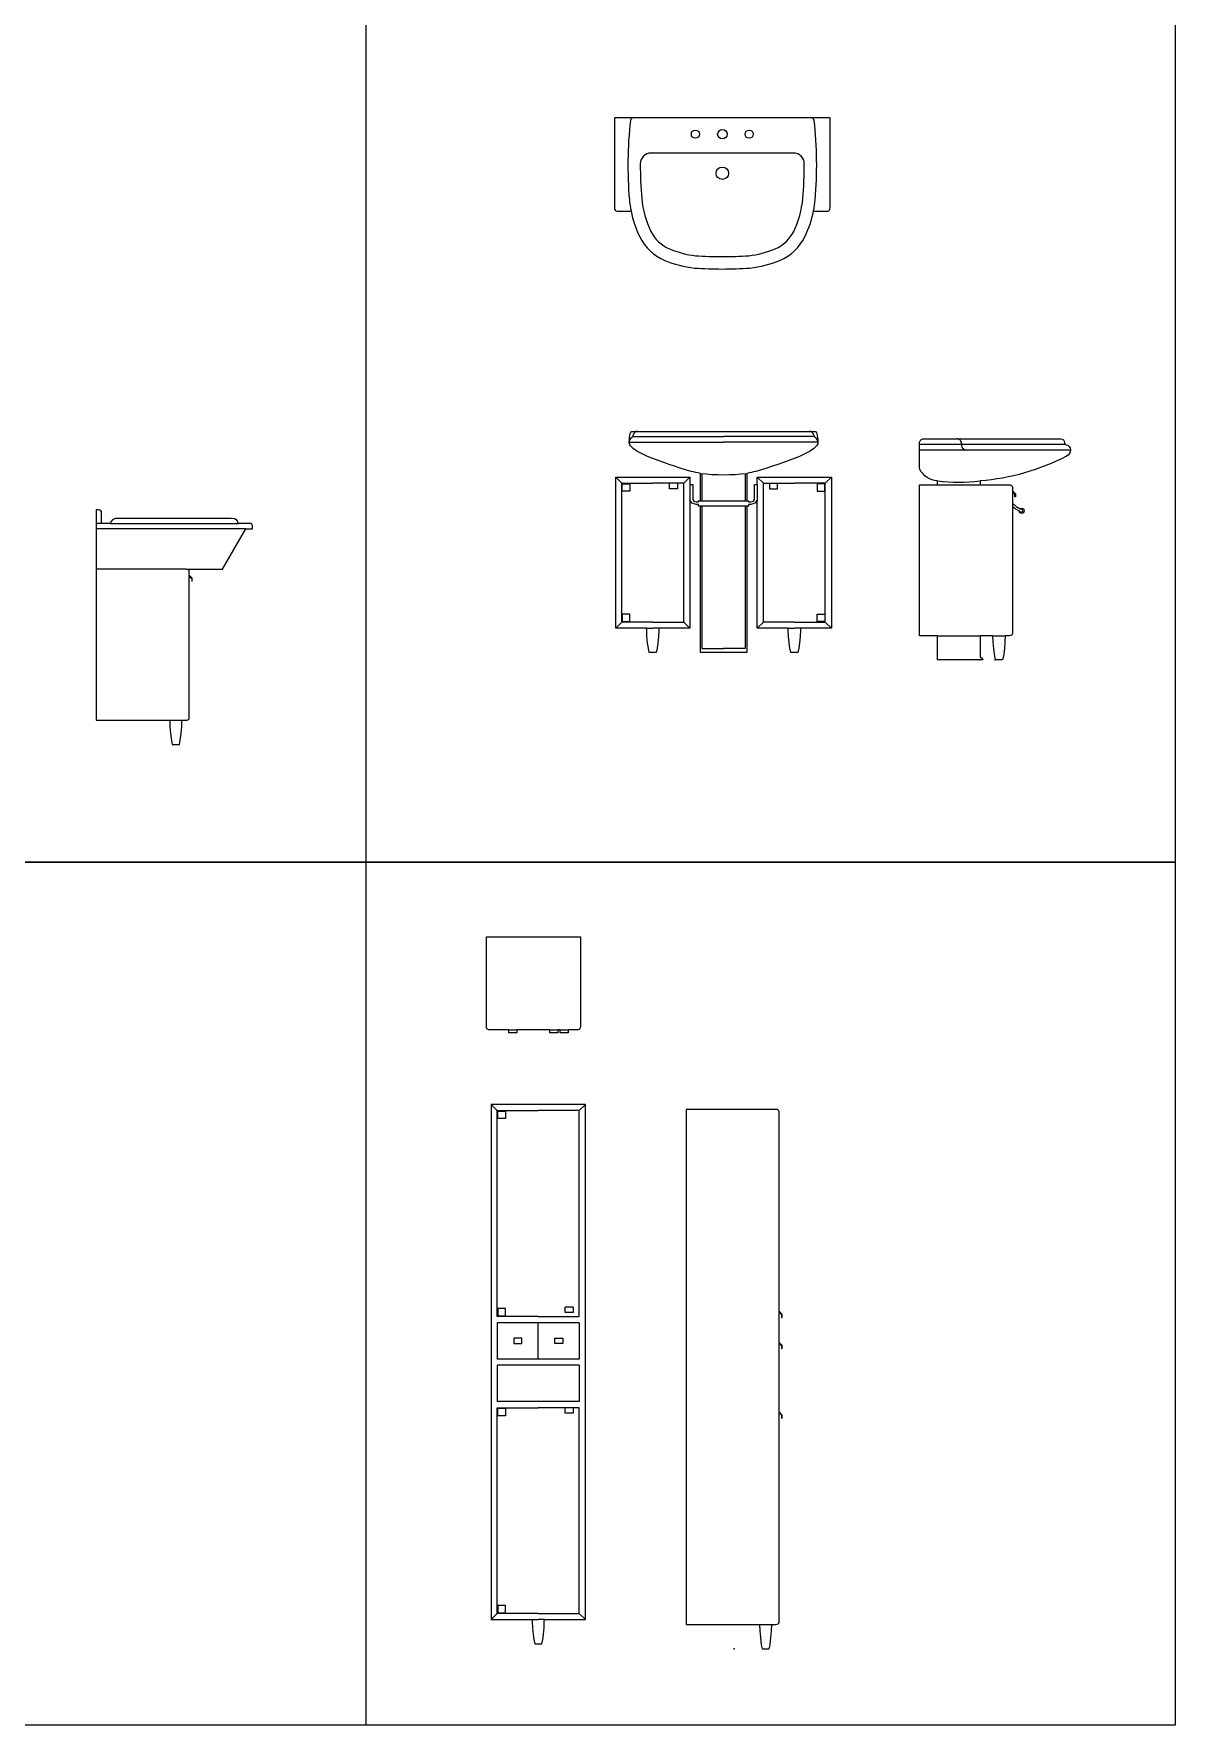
# Model space of a CAD drawing. Header units: millimetres. Extents: x 238.8 to 256.8, y 165 to 177.8.
# Drawn here: x 252.53 to 256.76, y 164.97 to 171.24 of the extents above; entities that cross this region are included whole.
import ezdxf

# ---------------------------------------------------------------- set-up
doc = ezdxf.new("R2010")
doc.units = ezdxf.units.MM

msp = doc.modelspace()

# ---------------------------------------------------------------- linework, layer by layer
at = {"color": 252}
for p, q in [((253.7604, 164.971), (253.7604, 177.771)), ((256.7604, 177.771), (256.7604, 164.971)), ((256.7604, 177.771), (256.7604, 164.971)), ((238.7604, 168.171), (256.7604, 168.171)), ((256.7604, 168.171), (238.7604, 168.171)), ((256.7604, 164.971), (238.7604, 164.971))]:
    msp.add_line(p, q, dxfattribs=at)
at = {"color": 175}
for p, q in [((255.3451, 170.8009), (254.8172, 170.8009)), ((254.7358, 169.7284), (255.0858, 169.7284)), ((254.7489, 169.7493), (255.0858, 169.7493)), ((255.4228, 169.7493), (255.0858, 169.7493)), ((255.4358, 169.7284), (255.0858, 169.7284)), ((255.8124, 169.7213), (256.3525, 169.7213)), ((255.9678, 169.7255), (255.9685, 169.7174)), ((255.8124, 169.7005), (256.3724, 169.7005)), ((254.7084, 169.5763), (254.6858, 169.5989)), ((254.938, 169.5763), (254.9607, 169.5989)), ((255.0058, 169.6123), (255.0058, 169.5118)), ((255.1658, 169.6123), (255.1658, 169.5118)), ((255.2335, 169.5763), (255.2109, 169.5989)), ((255.4631, 169.5763), (255.4858, 169.5989)), ((254.7084, 169.0615), (254.7084, 169.5763)), ((254.7084, 169.5763), (254.8232, 169.5763)), ((254.7105, 169.5466), (254.7105, 169.5741)), ((254.7105, 169.5741), (254.738, 169.5741)), ((254.738, 169.5466), (254.7105, 169.5466)), ((254.738, 169.5741), (254.738, 169.5466)), ((254.938, 169.5763), (254.8232, 169.5763)), ((254.8856, 169.5563), (254.8856, 169.5763)), ((254.9156, 169.5563), (254.8856, 169.5563)), ((254.9156, 169.5763), (254.9156, 169.5563)), ((254.938, 169.0615), (254.938, 169.5763)), ((254.9607, 169.5721), (254.9607, 169.5141)), ((255.2109, 169.5721), (255.2109, 169.5141)), ((255.2335, 169.0615), (255.2335, 169.5763)), ((255.2335, 169.5763), (255.3483, 169.5763)), ((255.2559, 169.5763), (255.2559, 169.5563)), ((255.2559, 169.5563), (255.2859, 169.5563)), ((255.2859, 169.5563), (255.2859, 169.5763)), ((255.4631, 169.5763), (255.3483, 169.5763)), ((255.4335, 169.5741), (255.4335, 169.5466)), ((255.461, 169.5741), (255.4335, 169.5741)), ((255.4335, 169.5466), (255.461, 169.5466)), ((255.461, 169.5466), (255.461, 169.5741)), ((255.4631, 169.0615), (255.4631, 169.5763)), ((255.8786, 169.5709), (256.0371, 169.5709)), ((256.1574, 169.5463), (256.1574, 169.5442)), ((254.9998, 169.5118), (255.0858, 169.5118)), ((255.0858, 169.4919), (254.9998, 169.4919)), ((255.0058, 169.4919), (255.0058, 168.9639)), ((255.0858, 169.5118), (255.1718, 169.5118)), ((255.1718, 169.4919), (255.0858, 169.4919)), ((255.1658, 169.4919), (255.1658, 168.9639)), ((256.1574, 169.5028), (256.1574, 169.4897)), ((256.1811, 169.4745), (256.1897, 169.4698)), ((256.1942, 169.4779), (256.1859, 169.4819)), ((256.1897, 169.4698), (256.193, 169.4702)), ((256.193, 169.4702), (256.1949, 169.4722)), ((256.1954, 169.4752), (256.1942, 169.4779)), ((256.1949, 169.4722), (256.1954, 169.4752)), ((252.7799, 169.4277), (252.7598, 169.4277)), ((253.3149, 169.4077), (252.7598, 169.4077)), ((252.8128, 169.4277), (253.2868, 169.4277)), ((253.0929, 169.2576), (252.7598, 169.2576)), ((253.1048, 169.233), (253.1048, 169.231)), ((254.7084, 169.0615), (254.6858, 169.0389)), ((254.8232, 169.0615), (254.7084, 169.0615)), ((254.738, 169.0912), (254.7105, 169.0912)), ((254.7105, 169.0912), (254.7105, 169.0637)), ((254.7105, 169.0637), (254.738, 169.0637)), ((254.738, 169.0637), (254.738, 169.0912)), ((254.8005, 169.0389), (254.8232, 169.0389)), ((254.8232, 169.0615), (254.938, 169.0615)), ((254.8459, 169.0389), (254.8232, 169.0389)), ((254.938, 169.0615), (254.9607, 169.0389)), ((255.2335, 169.0615), (255.2109, 169.0389)), ((255.3483, 169.0615), (255.2335, 169.0615)), ((255.3256, 169.0389), (255.3483, 169.0389)), ((255.3483, 169.0615), (255.4631, 169.0615)), ((255.371, 169.0389), (255.3483, 169.0389)), ((255.4335, 169.0637), (255.4335, 169.0912)), ((255.4335, 169.0912), (255.461, 169.0912)), ((255.461, 169.0637), (255.4335, 169.0637)), ((255.461, 169.0912), (255.461, 169.0637)), ((255.4631, 169.0615), (255.4858, 169.0389)), ((255.8786, 169.011), (256.0371, 169.011)), ((256.0849, 169.011), (256.1299, 169.011)), ((255.0058, 168.9639), (255.0858, 168.9639)), ((255.1658, 168.9639), (255.0858, 168.9639)), ((253.0323, 168.6977), (253.0773, 168.6977)), ((254.2898, 167.5497), (254.3198, 167.5497)), ((254.4417, 167.5497), (254.4717, 167.5497)), ((254.4802, 167.5497), (254.5102, 167.5497)), ((254.247, 167.25), (254.2244, 167.2726)), ((254.247, 166.4863), (254.247, 167.25)), ((254.247, 167.25), (254.3989, 167.25)), ((254.2492, 167.2203), (254.2492, 167.2478)), ((254.2492, 167.2478), (254.2767, 167.2478)), ((254.2767, 167.2203), (254.2492, 167.2203)), ((254.2767, 167.2478), (254.2767, 167.2203)), ((254.5508, 167.25), (254.3989, 167.25)), ((254.5508, 167.25), (254.5734, 167.2726)), ((254.5508, 166.4863), (254.5508, 167.25)), ((254.3989, 166.4863), (254.247, 166.4863)), ((254.5508, 166.4636), (254.247, 166.4636)), ((254.247, 166.4636), (254.247, 166.3286)), ((254.2767, 166.5159), (254.2492, 166.5159)), ((254.2492, 166.5159), (254.2492, 166.4884)), ((254.2492, 166.4884), (254.2767, 166.4884)), ((254.2767, 166.4884), (254.2767, 166.5159)), ((254.3989, 166.4863), (254.5508, 166.4863)), ((254.3989, 166.3286), (254.3989, 166.4636)), ((254.4984, 166.5015), (254.4984, 166.5215)), ((254.5284, 166.5215), (254.4984, 166.5215)), ((254.5284, 166.5015), (254.4984, 166.5015)), ((254.5284, 166.5215), (254.5284, 166.5015)), ((254.5508, 166.4636), (254.5508, 166.3286)), ((255.2918, 166.5033), (255.2918, 166.5013)), ((254.308, 166.4061), (254.308, 166.3861)), ((254.338, 166.4061), (254.308, 166.4061)), ((254.338, 166.3861), (254.338, 166.4061)), ((254.4598, 166.3861), (254.4598, 166.4061)), ((254.4598, 166.4061), (254.4898, 166.4061)), ((254.4898, 166.4061), (254.4898, 166.3861)), ((254.308, 166.3861), (254.338, 166.3861)), ((254.4898, 166.3861), (254.4598, 166.3861)), ((255.2918, 166.388), (255.2918, 166.3859)), ((254.5508, 166.3286), (254.247, 166.3286)), ((254.5508, 166.3056), (254.247, 166.3056)), ((254.247, 166.3056), (254.247, 166.1708)), ((254.5508, 166.3056), (254.5508, 166.1708)), ((254.5508, 166.1708), (254.247, 166.1708)), ((254.247, 165.3853), (254.247, 166.1482)), ((254.247, 166.1482), (254.3989, 166.1482)), ((254.2492, 166.1185), (254.2492, 166.146)), ((254.2492, 166.146), (254.2767, 166.146)), ((254.2767, 166.146), (254.2767, 166.1185)), ((254.5508, 166.1482), (254.3989, 166.1482)), ((254.4984, 166.1282), (254.4984, 166.1482)), ((254.5284, 166.1482), (254.5284, 166.1282)), ((254.5508, 165.3853), (254.5508, 166.1482)), ((254.2767, 166.1185), (254.2492, 166.1185)), ((254.5284, 166.1282), (254.4984, 166.1282)), ((255.2918, 166.13), (255.2918, 166.128)), ((254.2767, 165.4149), (254.2492, 165.4149)), ((254.2492, 165.4149), (254.2492, 165.3874)), ((254.2767, 165.3874), (254.2767, 165.4149)), ((254.247, 165.3853), (254.2244, 165.3626)), ((254.3989, 165.3853), (254.247, 165.3853)), ((254.2492, 165.3874), (254.2767, 165.3874)), ((254.3762, 165.3626), (254.3989, 165.3626)), ((254.3989, 165.3853), (254.5508, 165.3853)), ((254.4216, 165.3626), (254.3989, 165.3626)), ((254.5508, 165.3853), (254.5734, 165.3626)), ((255.2194, 165.3445), (255.2643, 165.3445))]:
    msp.add_line(p, q, dxfattribs=at)
msp.add_line((256.7604, 168.171), (256.7604, 168.171))
for points in [[(254.6819, 170.593), (254.6837, 170.5894), (254.6866, 170.5867), (254.6899, 170.5858), (254.7428, 170.5858, 0.063165), (254.775, 170.4904, 0.18292), (254.8676, 170.4029, 0.071777), (254.9782, 170.3744, 0.017215), (255.0814, 170.3709, 0.017315), (255.184, 170.3744, 0.071777), (255.2947, 170.4029, 0.18292), (255.3873, 170.4904, 0.063165), (255.4195, 170.5858), (255.4724, 170.5858), (255.4757, 170.5867), (255.4786, 170.5894), (255.4803, 170.593), (255.4811, 170.5978), (255.4811, 170.9309), (255.4119, 170.9309), (255.0814, 170.9309), (254.7504, 170.9309), (254.6811, 170.9309), (254.6811, 170.5978)], [(255.1718, 169.4919), (255.1718, 168.9489), (255.0858, 168.9489), (254.9998, 168.9489), (254.9998, 169.4919), (254.9933, 169.4919), (254.9933, 169.4979), (254.9841, 169.4979), (254.9692, 169.5024), (254.9607, 169.5141), (254.9607, 169.0389), (254.8459, 169.0389), (254.8455, 169.03), (254.8445, 169.0088), (254.8421, 168.9834), (254.8395, 168.9653), (254.8365, 168.9489), (254.8232, 168.9489), (254.8099, 168.9489), (254.807, 168.9653), (254.8044, 168.9834), (254.8019, 169.0088), (254.8009, 169.03), (254.8005, 169.0389), (254.6858, 169.0389), (254.6858, 169.5989), (254.9607, 169.5989), (254.9607, 169.5721), (254.9715, 169.5721), (254.9715, 169.516), (254.9752, 169.5103), (254.9846, 169.5073), (254.9933, 169.5073), (254.9933, 169.5118), (254.9998, 169.5118), (254.9998, 169.613, -0.013384), (254.9658, 169.6204, -0.021415), (254.8038, 169.6759, -0.024406), (254.7646, 169.6956, -0.086901), (254.7406, 169.7154, -0.21153), (254.736, 169.7309, -0.0249), (254.7394, 169.7606, -0.366299), (254.7493, 169.7689), (255.0578, 169.7689), (255.1138, 169.7689), (255.4223, 169.7689, -0.366299), (255.4322, 169.7606, -0.0249), (255.4357, 169.7309, -0.21153), (255.431, 169.7154, -0.086901), (255.407, 169.6956, -0.024406), (255.3678, 169.6759, -0.021415), (255.2058, 169.6204, -0.013384), (255.1718, 169.613), (255.1718, 169.5118), (255.1782, 169.5118), (255.1782, 169.5073), (255.1869, 169.5073), (255.1964, 169.5103), (255.2001, 169.516), (255.2001, 169.5721), (255.2109, 169.5721), (255.2109, 169.5989), (255.4858, 169.5989), (255.4858, 169.0389), (255.371, 169.0389), (255.3706, 169.03), (255.3696, 169.0088), (255.3672, 168.9834), (255.3646, 168.9653), (255.3616, 168.9489), (255.3483, 168.9489), (255.335, 168.9489), (255.3321, 168.9653), (255.3295, 168.9834), (255.327, 169.0088), (255.326, 169.03), (255.3256, 169.0389), (255.2109, 169.0389), (255.2109, 169.5141), (255.2023, 169.5024), (255.1874, 169.4979), (255.1782, 169.4979), (255.1782, 169.4919)], [(256.1574, 169.5028), (256.1592, 169.5006), (256.1653, 169.4946), (256.1708, 169.4903), (256.1859, 169.4819), (256.1906, 169.484), (256.1979, 169.4811), (256.2008, 169.4742), (256.1983, 169.4669), (256.1908, 169.464), (256.1839, 169.4668), (256.1807, 169.474), (256.1811, 169.4745), (256.1673, 169.4816), (256.1608, 169.4865), (256.1574, 169.4897), (256.1574, 169.0196), (256.1565, 169.0163), (256.1539, 169.0135), (256.15, 169.0116), (256.1454, 169.011), (256.1299, 169.011), (256.1291, 168.9872), (256.127, 168.9622), (256.1237, 168.9354), (256.1207, 168.921), (256.0941, 168.921), (256.0911, 168.9354), (256.0878, 168.9622), (256.0857, 168.9872), (256.0849, 169.011), (256.0371, 169.011), (256.0371, 168.931, -0.414214), (256.0471, 168.921), (255.8786, 168.921), (255.8786, 169.011), (255.8124, 169.011), (255.8124, 169.5709), (255.8786, 169.5709), (255.8786, 169.5851, -0.247834), (255.8135, 169.6274), (255.8124, 169.6353), (255.8124, 169.726, -0.414214), (255.8274, 169.741), (255.8465, 169.741), (255.9058, 169.741), (256.3366, 169.741, -0.421499), (256.3498, 169.7275, 0.372373), (256.3564, 169.7194, -0.365327), (256.3724, 169.7005, -0.259025), (256.3574, 169.6766, -0.100757), (256.0371, 169.5851), (256.0371, 169.5709), (256.1454, 169.5709), (256.15, 169.5702), (256.1541, 169.5683), (256.1565, 169.5657), (256.1574, 169.5623), (256.1574, 169.5463), (256.1595, 169.5463), (256.1684, 169.5373), (256.1684, 169.5263), (256.1664, 169.5263), (256.1664, 169.5363), (256.1584, 169.5442), (256.1574, 169.5442)]]:
    msp.add_lwpolyline(points, format="xyb", close=True, dxfattribs=at)
for points in [[(252.8142, 169.4336), (252.8128, 169.4277), (252.7799, 169.4277), (252.7799, 169.4652), (252.779, 169.47), (252.7767, 169.4737), (252.7732, 169.4763), (252.7688, 169.4777), (252.7598, 169.4777), (252.7598, 168.6977), (253.0323, 168.6977), (253.0331, 168.674), (253.0352, 168.6489), (253.0385, 168.6221), (253.0415, 168.6077), (253.0681, 168.6077), (253.0711, 168.6221), (253.0744, 168.6489), (253.0766, 168.674), (253.0773, 168.6977), (253.0928, 168.6977), (253.0974, 168.6983), (253.1014, 168.7002), (253.1039, 168.703), (253.1048, 168.7063), (253.1048, 169.231), (253.1059, 169.231), (253.1138, 169.223), (253.1138, 169.213), (253.1159, 169.213), (253.1159, 169.224), (253.1069, 169.233), (253.1048, 169.233), (253.1048, 169.249), (253.1039, 169.2524), (253.1015, 169.255), (253.0974, 169.257), (253.0929, 169.2576), (253.2282, 169.2576), (253.3149, 169.4077), (253.3398, 169.4077), (253.3398, 169.4157), (253.3393, 169.4203), (253.3367, 169.4242), (253.3326, 169.4268), (253.3284, 169.4277), (253.2868, 169.4277), (253.2828, 169.4383), (253.2728, 169.4449), (253.2596, 169.4462), (252.8301, 169.4462), (252.8195, 169.4409)], [(254.5553, 167.8947), (254.5553, 167.5617), (254.5546, 167.5571), (254.5528, 167.5531), (254.55, 167.5506), (254.5466, 167.5497), (254.5102, 167.5497), (254.5102, 167.5386), (254.4802, 167.5386), (254.4802, 167.5497), (254.4717, 167.5497), (254.4717, 167.5386), (254.4417, 167.5386), (254.4417, 167.5497), (254.3198, 167.5497), (254.3198, 167.5386), (254.2898, 167.5386), (254.2898, 167.5497), (254.2149, 167.5497), (254.2115, 167.5506), (254.2087, 167.5531), (254.2069, 167.5571), (254.2063, 167.5617), (254.2063, 167.8947)], [(254.4122, 165.2726), (254.4152, 165.289), (254.4177, 165.3071), (254.4202, 165.3325), (254.4212, 165.3537), (254.4216, 165.3626), (254.5734, 165.3626), (254.5734, 167.2726), (254.2244, 167.2726), (254.2244, 165.3626), (254.3762, 165.3626), (254.3766, 165.3537), (254.3776, 165.3325), (254.3801, 165.3071), (254.3826, 165.289), (254.3856, 165.2726), (254.3989, 165.2726)], [(255.2909, 167.2492), (255.2884, 167.252), (255.2844, 167.2539), (255.2799, 167.2545), (254.9468, 167.2545), (254.9468, 165.3445), (255.2194, 165.3445), (255.2201, 165.3208), (255.2222, 165.2958), (255.2255, 165.2689), (255.2286, 165.2545), (255.2551, 165.2545), (255.2581, 165.2689), (255.2615, 165.2958), (255.2636, 165.3208), (255.2643, 165.3445), (255.2799, 165.3445), (255.2844, 165.3451), (255.2884, 165.347), (255.2909, 165.3498), (255.2918, 165.3531), (255.2918, 165.7443), (255.2918, 166.128), (255.2929, 166.128), (255.3008, 166.12), (255.3008, 166.11), (255.3029, 166.11), (255.3029, 166.1211), (255.2939, 166.13), (255.2918, 166.13), (255.2918, 166.3859), (255.2929, 166.3859), (255.3008, 166.378), (255.3008, 166.368), (255.3029, 166.368), (255.3029, 166.379), (255.2939, 166.388), (255.2918, 166.388), (255.2918, 166.5013), (255.2929, 166.5013), (255.3008, 166.4933), (255.3008, 166.4833), (255.3029, 166.4833), (255.3029, 166.4943), (255.2939, 166.5033), (255.2918, 166.5033), (255.2918, 167.2459)]]:
    msp.add_lwpolyline(points, close=True, dxfattribs=at)
for centre, radius in [((254.9814, 170.8709), 0.015), ((255.0814, 170.8709), 0.0175), ((255.1808, 170.8709), 0.015), ((255.0814, 170.7259), 0.023)]:
    msp.add_circle(centre, radius, dxfattribs=at)
for centre, radius, start, end in [((256.2311, 170.7554), 1.5, 173.62616, 184.88899), ((254.7504, 170.9209), 0.01, 90, 173.62616), ((255.4119, 170.9209), 0.01, 6.37384, 90), ((253.9311, 170.7554), 1.5, 355.11101, 6.37384), ((254.8172, 170.7609), 0.04, 90, 179.78068), ((255.3451, 170.7609), 0.04, 0.21932, 90), ((256.2311, 170.7554), 1.454, 179.78068, 184.88116), ((253.9311, 170.7554), 1.454, 355.11884, 0.21932), ((255.1348, 170.6651), 0.4, 185.37316, 191.42761), ((255.1348, 170.6651), 0.354, 185.4039, 205.88485), ((255.0274, 170.6651), 0.354, 334.11515, 354.5961), ((255.0274, 170.6651), 0.4, 348.57239, 354.62684), ((254.9369, 170.569), 0.134, 205.88485, 247.34857), ((255.2254, 170.569), 0.134, 292.65143, 334.11515), ((255.0216, 170.7721), 0.354, 247.34857, 263.62544), ((255.0814, 171.8709), 1.454, 266.092, 270), ((255.0814, 171.8533), 1.4365, 270.00001, 273.93178), ((255.1406, 170.7721), 0.354, 276.37456, 292.65143), ((254.7558, 169.7284), 0.02, 123.88631, 172.83058), ((254.7363, 169.7575), 0.015, 303.88631, 350.003), ((254.7678, 169.7519), 0.017, 90, 170.003), ((255.4038, 169.7519), 0.017, 9.997, 90), ((255.4353, 169.7575), 0.015, 189.997, 236.11369), ((255.4158, 169.7284), 0.02, 7.16942, 56.11369), ((255.9523, 169.7255), 0.0155, 0, 94.59224), ((255.9855, 169.7174), 0.017, 180, 270), ((255.0858, 170.3501), 0.7421, 263.34519, 276.65481), ((255.9579, 170.2106), 0.6306, 262.78085, 277.21915)]:
    msp.add_arc(centre, radius, start, end, dxfattribs=at)
for p in [(256.0924, 168.921), (255.1249, 165.2545)]:
    msp.add_point(p, dxfattribs=at)

doc.saveas('drawing.dxf')
